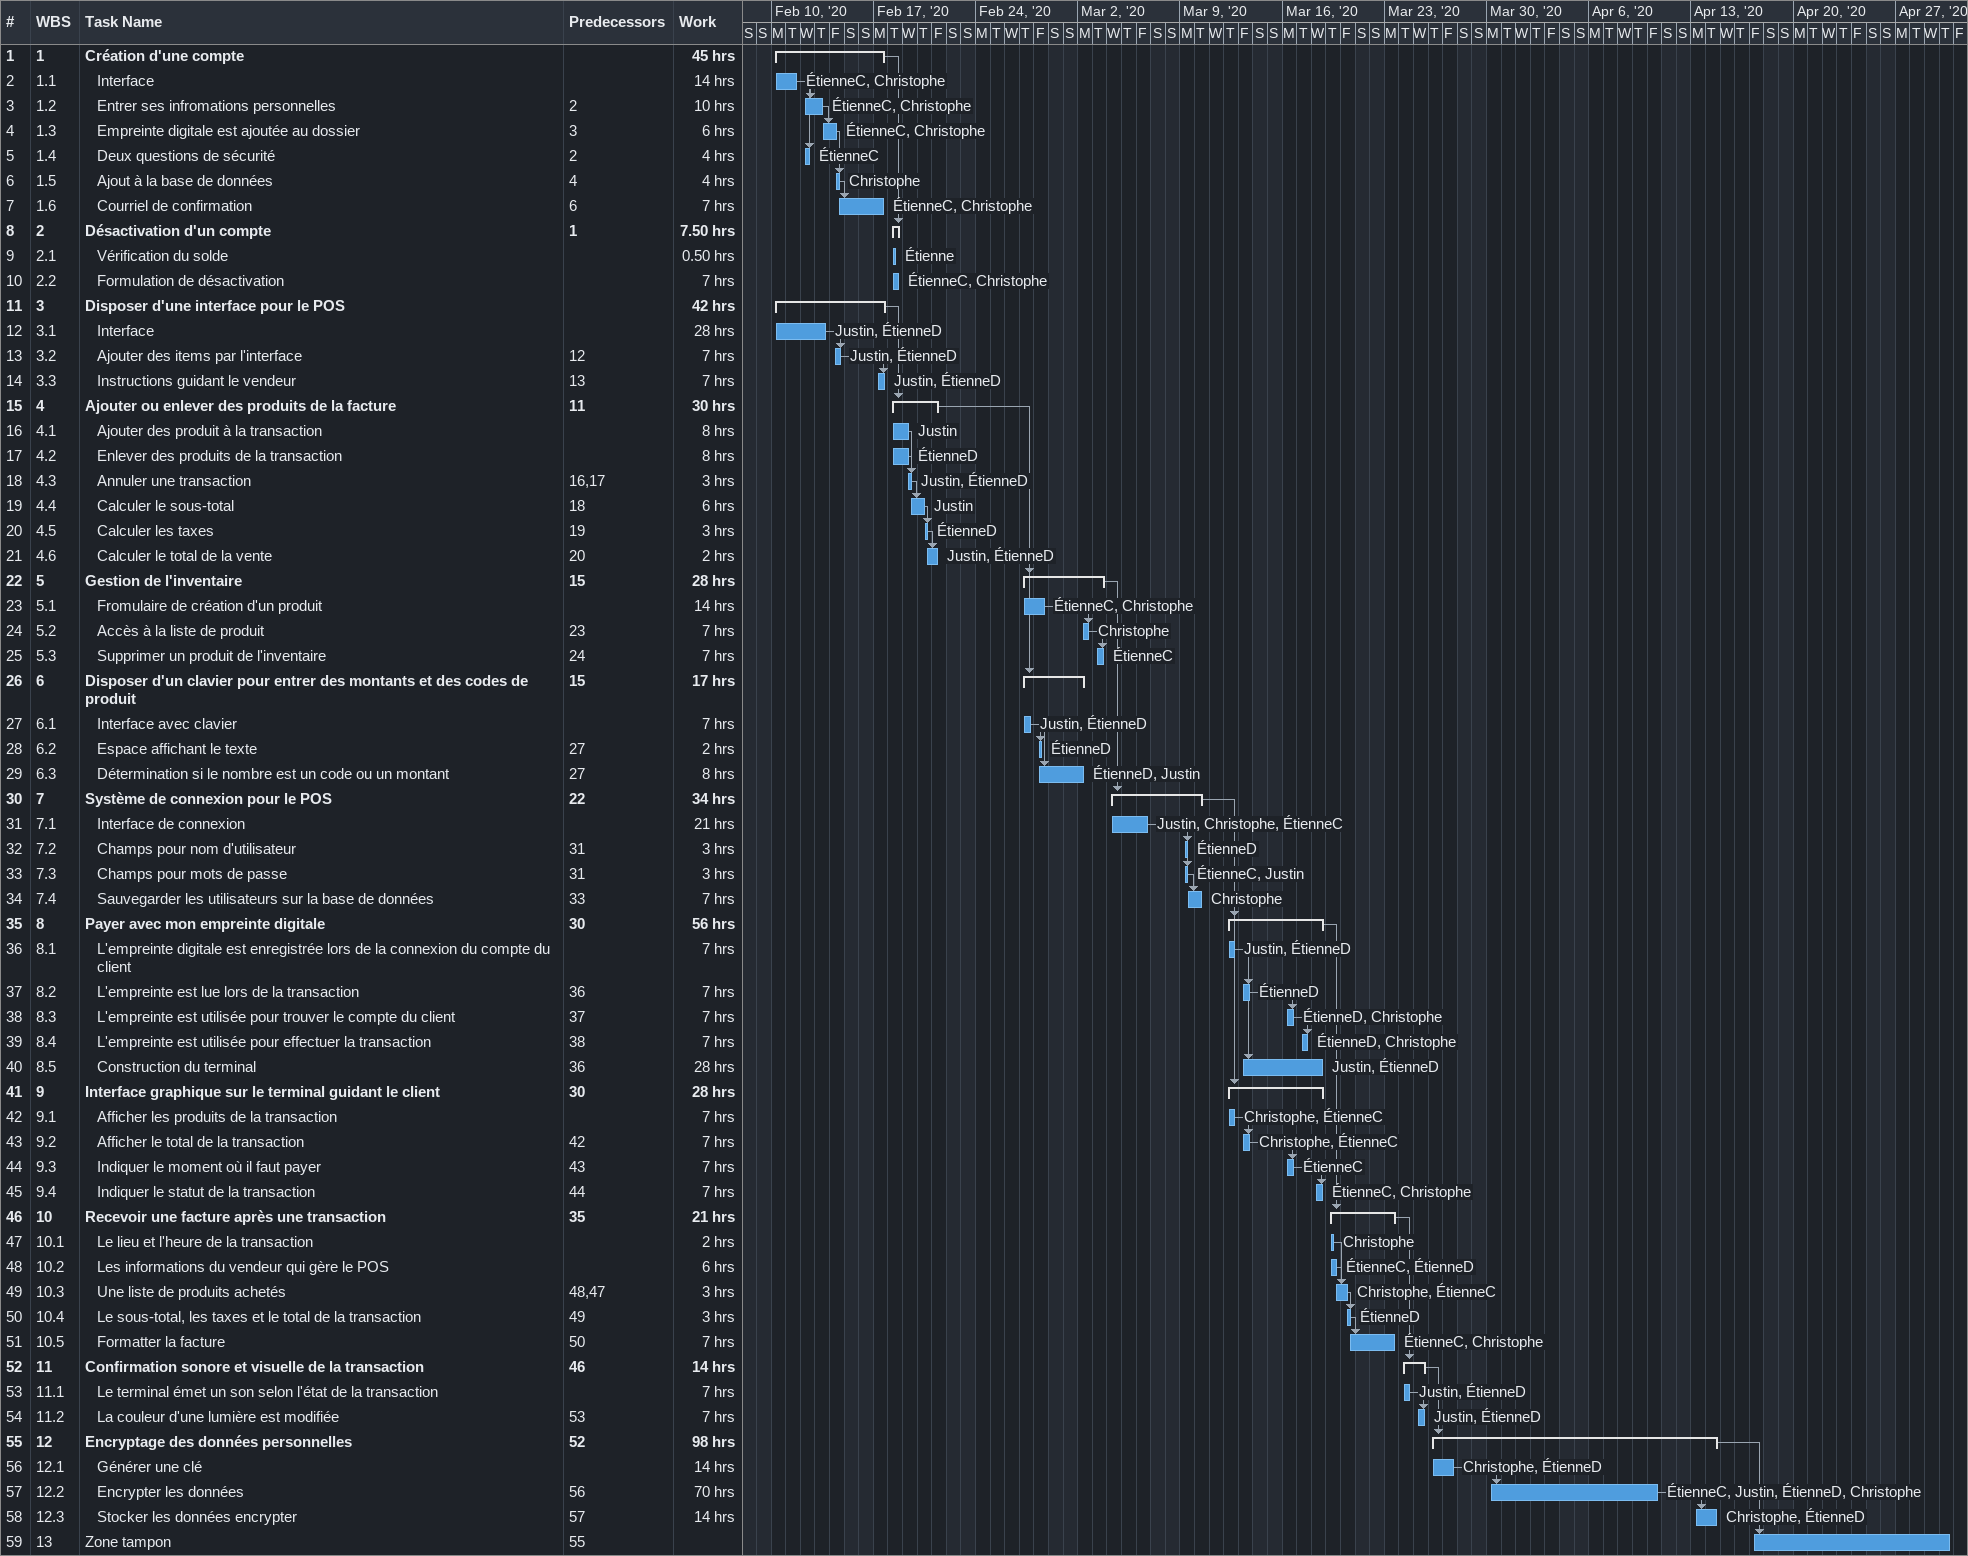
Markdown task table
| ID | WBS | Task | Start | Finish | Predecessors | Resources | Work (h) |
|---|---|---|---|---|---|---|---|
| 1 | 1 | **Création d'une compte** | 2020-02-10 | 2020-02-17 |  |  | 45 |
| 2 | 1.1 | Interface | 2020-02-10 | 2020-02-11 |  | ÉtienneC, Christophe | 14 |
| 3 | 1.2 | Entrer ses infromations personnelles | 2020-02-12 | 2020-02-13 | 2 | ÉtienneC, Christophe | 10 |
| 4 | 1.3 | Empreinte digitale est ajoutée au dossier | 2020-02-13 | 2020-02-14 | 3 | ÉtienneC, Christophe | 6 |
| 5 | 1.4 | Deux questions de sécurité | 2020-02-12 | 2020-02-12 | 2 | ÉtienneC | 4 |
| 6 | 1.5 | Ajout à la base de données | 2020-02-14 | 2020-02-14 | 4 | Christophe | 4 |
| 7 | 1.6 | Courriel de confirmation | 2020-02-14 | 2020-02-17 | 6 | ÉtienneC, Christophe | 7 |
| 8 | 2 | **Désactivation d'un compte** | 2020-02-18 | 2020-02-18 | 1 |  | 7.50 |
| 9 | 2.1 | Vérification du solde | 2020-02-18 | 2020-02-18 |  | Étienne | 0.50 |
| 10 | 2.2 | Formulation de désactivation | 2020-02-18 | 2020-02-18 |  | ÉtienneC, Christophe | 7 |
| 11 | 3 | **Disposer d'une interface pour le POS** | 2020-02-10 | 2020-02-17 |  |  | 42 |
| 12 | 3.1 | Interface | 2020-02-10 | 2020-02-13 |  | Justin, ÉtienneD | 28 |
| 13 | 3.2 | Ajouter des items par l'interface | 2020-02-14 | 2020-02-14 | 12 | Justin, ÉtienneD | 7 |
| 14 | 3.3 | Instructions guidant le vendeur | 2020-02-17 | 2020-02-17 | 13 | Justin, ÉtienneD | 7 |
| 15 | 4 | **Ajouter ou enlever des produits de la facture** | 2020-02-18 | 2020-02-21 | 11 |  | 30 |
| 16 | 4.1 | Ajouter des produit à la transaction | 2020-02-18 | 2020-02-19 |  | Justin | 8 |
| 17 | 4.2 | Enlever des produits de la transaction | 2020-02-18 | 2020-02-19 |  | ÉtienneD | 8 |
| 18 | 4.3 | Annuler une transaction | 2020-02-19 | 2020-02-19 | 16, 17 | Justin, ÉtienneD | 3 |
| 19 | 4.4 | Calculer le sous-total | 2020-02-19 | 2020-02-20 | 18 | Justin | 6 |
| 20 | 4.5 | Calculer les taxes | 2020-02-20 | 2020-02-20 | 19 | ÉtienneD | 3 |
| 21 | 4.6 | Calculer le total de la vente | 2020-02-20 | 2020-02-21 | 20 | Justin, ÉtienneD | 2 |
| 22 | 5 | **Gestion de l'inventaire** | 2020-02-27 | 2020-03-03 | 15 |  | 28 |
| 23 | 5.1 | Fromulaire de création d'un produit | 2020-02-27 | 2020-02-28 |  | ÉtienneC, Christophe | 14 |
| 24 | 5.2 | Accès à la liste de produit | 2020-03-02 | 2020-03-02 | 23 | Christophe | 7 |
| 25 | 5.3 | Supprimer un produit de l'inventaire | 2020-03-03 | 2020-03-03 | 24 | ÉtienneC | 7 |
| 26 | 6 | **Disposer d'un clavier pour entrer des montants et des codes de produit** | 2020-02-27 | 2020-03-02 | 15 |  | 17 |
| 27 | 6.1 | Interface avec clavier | 2020-02-27 | 2020-02-27 |  | Justin, ÉtienneD | 7 |
| 28 | 6.2 | Espace affichant le texte | 2020-02-28 | 2020-02-28 | 27 | ÉtienneD | 2 |
| 29 | 6.3 | Détermination si le nombre est un code ou un montant | 2020-02-28 | 2020-03-02 | 27 | ÉtienneD, Justin | 8 |
| 30 | 7 | **Système de connexion pour le POS** | 2020-03-04 | 2020-03-10 | 22 |  | 34 |
| 31 | 7.1 | Interface de connexion | 2020-03-04 | 2020-03-06 |  | Justin, Christophe, ÉtienneC | 21 |
| 32 | 7.2 | Champs pour nom d'utilisateur | 2020-03-09 | 2020-03-09 | 31 | ÉtienneD | 3 |
| 33 | 7.3 | Champs pour mots de passe | 2020-03-09 | 2020-03-09 | 31 | ÉtienneC, Justin | 3 |
| 34 | 7.4 | Sauvegarder les utilisateurs sur la base de données | 2020-03-09 | 2020-03-10 | 33 | Christophe | 7 |
| 35 | 8 | **Payer avec mon empreinte digitale** | 2020-03-12 | 2020-03-18 | 30 |  | 56 |
| 36 | 8.1 | L'empreinte digitale est enregistrée lors de la connexion du compte du client | 2020-03-12 | 2020-03-12 |  | Justin, ÉtienneD | 7 |
| 37 | 8.2 | L'empreinte est lue lors de la transaction | 2020-03-13 | 2020-03-13 | 36 | ÉtienneD | 7 |
| 38 | 8.3 | L'empreinte est utilisée pour trouver le compte du client | 2020-03-16 | 2020-03-16 | 37 | ÉtienneD, Christophe | 7 |
| 39 | 8.4 | L'empreinte est utilisée pour effectuer la transaction | 2020-03-17 | 2020-03-17 | 38 | ÉtienneD, Christophe | 7 |
| 40 | 8.5 | Construction du terminal | 2020-03-13 | 2020-03-18 | 36 | Justin, ÉtienneD | 28 |
| 41 | 9 | **Interface graphique sur le terminal guidant le client** | 2020-03-12 | 2020-03-18 | 30 |  | 28 |
| 42 | 9.1 | Afficher les produits de la transaction | 2020-03-12 | 2020-03-12 |  | Christophe, ÉtienneC | 7 |
| 43 | 9.2 | Afficher le total de la transaction | 2020-03-13 | 2020-03-13 | 42 | Christophe, ÉtienneC | 7 |
| 44 | 9.3 | Indiquer le moment où il faut payer | 2020-03-16 | 2020-03-16 | 43 | ÉtienneC | 7 |
| 45 | 9.4 | Indiquer le statut de la transaction | 2020-03-18 | 2020-03-18 | 44 | ÉtienneC, Christophe | 7 |
| 46 | 10 | **Recevoir une facture après une transaction** | 2020-03-19 | 2020-03-23 | 35 |  | 21 |
| 47 | 10.1 | Le lieu et l'heure de la transaction | 2020-03-19 | 2020-03-19 |  | Christophe | 2 |
| 48 | 10.2 | Les informations du vendeur qui gère le POS | 2020-03-19 | 2020-03-19 |  | ÉtienneC, ÉtienneD | 6 |
| 49 | 10.3 | Une liste de produits achetés | 2020-03-19 | 2020-03-20 | 48, 47 | Christophe, ÉtienneC | 3 |
| 50 | 10.4 | Le sous-total, les taxes et le total de la transaction | 2020-03-20 | 2020-03-20 | 49 | ÉtienneD | 3 |
| 51 | 10.5 | Formatter la facture | 2020-03-20 | 2020-03-23 | 50 | ÉtienneC, Christophe | 7 |
| 52 | 11 | **Confirmation sonore et visuelle de la transaction** | 2020-03-24 | 2020-03-25 | 46 |  | 14 |
| 53 | 11.1 | Le terminal émet un son selon l'état de la transaction | 2020-03-24 | 2020-03-24 |  | Justin, ÉtienneD | 7 |
| 54 | 11.2 | La couleur d'une lumière est modifiée | 2020-03-25 | 2020-03-25 | 53 | Justin, ÉtienneD | 7 |
| 55 | 12 | **Encryptage des données personnelles** | 2020-03-26 | 2020-04-14 | 52 |  | 98 |
| 56 | 12.1 | Générer une clé | 2020-03-26 | 2020-03-27 |  | Christophe, ÉtienneD | 14 |
| 57 | 12.2 | Encrypter les données | 2020-03-30 | 2020-04-10 | 56 | ÉtienneC, Justin, ÉtienneD, Christophe | 70 |
| 58 | 12.3 | Stocker les données encrypter | 2020-04-13 | 2020-04-14 | 57 | Christophe, ÉtienneD | 14 |
| 59 | 13 | Zone tampon | 2020-04-17 | 2020-04-30 | 55 |  |  |
